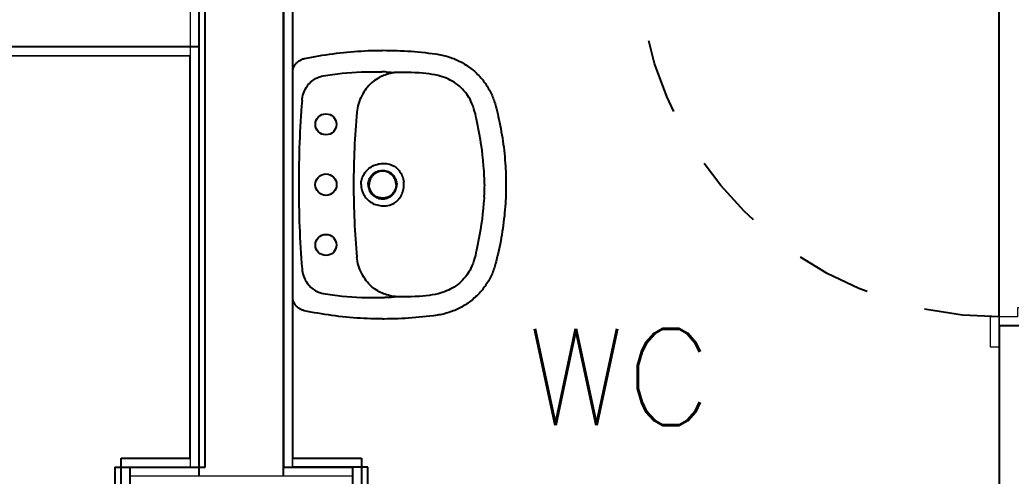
# Model space of a CAD drawing. Header units: millimetres. Extents: x 188.6 to 263.2, y 40.1 to 120.1.
# Drawn here: x 240.105 to 241.753, y 51.302 to 52.061 of the extents above; entities that cross this region are included whole.
import ezdxf

# ---------------------------------------------------------------- set-up
doc = ezdxf.new("R2010")
doc.units = ezdxf.units.MM
doc.set_wipeout_variables(frame=1)
doc.linetypes.add('_XREF TL$0$XREF_305_306$0$XREF-TIPO$0$HIDDEN2', pattern=[0.1875, 0.125, -0.0625])
doc.linetypes.add('Wipeout_Contour', pattern=[1000, 0, -1000])
for name, color, linetype in [('_XREF TL$0$S_ESQ', 8, 'Continuous'), ('_XREF TL$0$S_VISTA1', 8, 'Continuous'), ('_XREF TL$0$XREF_305_306$0$XREF-TIPO$0$E-MC-ESQUADRIAS', 8, 'Continuous'), ('ARQ', 8, 'Continuous'), ('ARQ-BASE', 8, 'Continuous'), ('Parede.ARQ', 8, 'Continuous'), ('XREF_305_306$0$XREF-TIPO$0$A-MC-ALVENARIA', 7, 'Continuous')]:
    doc.layers.add(name, color=color, linetype=linetype)
doc.layers.add('XREF_305_306$0$XREF-TIPO$0$R-MC-REBOCO', color=1, linetype='Continuous', lineweight=5)
doc.styles.add('60-75', font='romans.shx', dxfattribs={"height": 0.12})

# ---------------------------------------------------------------- blocks, each defined once
blk = doc.blocks.new('_XREF TL$0$XREF_305_306$0$XREF-TIPO$0$A$C281A5909')
at = {"layer": '_XREF TL$0$S_ESQ'}
for p, q in [((0.05, 0.755), (0.08, 0.755)), ((0.05, 0.155), (0.05, 0.755)), ((0.08, 0.755), (0.05, 0.755)), ((0.05, 0.755), (0.05, 0.155)), ((0.08, 0.755), (0.08, 0.155)), ((0.08, 0.155), (0.08, 0.755)), ((0.035, 0.0249), (0.035, 0.155)), ((0.08, 0.155), (0.05, 0.155)), ((0.05, 0.155), (0.08, 0.155)), ((0.665, 0.025), (0.665, 0.155))]:
    blk.add_line(p, q, dxfattribs=at)
at = {"layer": '_XREF TL$0$S_ESQ', "lineweight": 13}
for p, q in [((0, 0.155), (0, 0.17)), ((0, 0.17), (0.05, 0.17)), ((0.65, 0.155), (0.65, 0.17)), ((0.65, 0.17), (0.7, 0.17)), ((0.7, 0.17), (0.7, 0.155)), ((0, 0.155), (0.05, 0.155)), ((0.05, 0.155), (0.035, 0.155)), ((0.05, 0.155), (0.05, 0.125)), ((0.665, 0.155), (0.65, 0.155)), ((0.65, 0.125), (0.65, 0.155)), ((0.65, 0.155), (0.7, 0.155)), ((0.05, 0.125), (0.065, 0.125)), ((0.065, 0.125), (0.065, 0.025)), ((0.635, 0.025), (0.635, 0.125)), ((0.635, 0.125), (0.65, 0.125)), ((0.065, 0.025), (0.015, 0.025)), ((0.015, 0.01), (0.015, 0.0249)), ((0.035, 0.025), (0.065, 0.025)), ((0.065, 0.025), (0.065, 0.01)), ((0.635, 0.025), (0.665, 0.025)), ((0.635, 0.01), (0.635, 0.025)), ((0.685, 0.025), (0.635, 0.025)), ((0.685, 0.025), (0.685, 0.01)), ((0.065, 0.01), (0.015, 0.01)), ((0.685, 0.01), (0.635, 0.01))]:
    blk.add_line(p, q, dxfattribs=at)
at = {"layer": '_XREF TL$0$S_VISTA1'}
blk.add_line((0.65, 0.155), (0.08, 0.155), dxfattribs=at)
at = {"layer": '_XREF TL$0$XREF_305_306$0$XREF-TIPO$0$E-MC-ESQUADRIAS', "color": 8, "linetype": '_XREF TL$0$XREF_305_306$0$XREF-TIPO$0$HIDDEN2'}
blk.add_arc((0.05, 0.155), 0.6, 0, 90, dxfattribs=at)
blk = doc.blocks.new('arq-3pav')
at = {"layer": 'ARQ', "color": 8}
for p, q in [((35.4053, 11.06), (35.4053, 14.6)), ((35.6752, 11.06), (35.6752, 9.7399))]:
    blk.add_line(p, q, dxfattribs=at)
at = {"layer": 'ARQ'}
for p, q in [((35.4053, 11.06), (35.4053, 14.6)), ((35.635, 11.7499), (35.6408, 11.7505)), ((35.6408, 11.7505), (35.6467, 11.7511)), ((35.6467, 11.7511), (35.6526, 11.7515)), ((35.6526, 11.7515), (35.6585, 11.752)), ((35.6585, 11.752), (35.6644, 11.7523)), ((35.6644, 11.7523), (35.6703, 11.7527)), ((35.6703, 11.7527), (35.6762, 11.7529)), ((35.6762, 11.7529), (35.6821, 11.7531)), ((35.6821, 11.7531), (35.688, 11.7533)), ((35.688, 11.7533), (35.6939, 11.7534)), ((35.6939, 11.7534), (35.6997, 11.7534)), ((35.6997, 11.7534), (35.7002, 11.7534)), ((35.7002, 11.7535), (35.7007, 11.7535)), ((35.7007, 11.7535), (35.7068, 11.7534)), ((35.7068, 11.7534), (35.7123, 11.7534)), ((35.7123, 11.7534), (35.7183, 11.7532)), ((35.7183, 11.7532), (35.7241, 11.753)), ((35.7241, 11.753), (35.7299, 11.7528)), ((35.7299, 11.7528), (35.7358, 11.7525)), ((35.7358, 11.7525), (35.7416, 11.7522)), ((35.7416, 11.7522), (35.7474, 11.7518)), ((35.7474, 11.7518), (35.7531, 11.7513)), ((35.7531, 11.7513), (35.7589, 11.7508)), ((35.7589, 11.7508), (35.7648, 11.7503)), ((35.5587, 11.7339), (35.5596, 11.7347)), ((35.5596, 11.7347), (35.5605, 11.7354)), ((35.5605, 11.7354), (35.5614, 11.7361)), ((35.5614, 11.7361), (35.5624, 11.7367)), ((35.5624, 11.7367), (35.5634, 11.7373)), ((35.5634, 11.7373), (35.5644, 11.7378)), ((35.5644, 11.7378), (35.5655, 11.7383)), ((35.5655, 11.7383), (35.5665, 11.7387)), ((35.5665, 11.7387), (35.5676, 11.7391)), ((35.5676, 11.7391), (35.5687, 11.7394)), ((35.5687, 11.7394), (35.5699, 11.7397)), ((35.5699, 11.7397), (35.5702, 11.7398)), ((35.5702, 11.7398), (35.5707, 11.7399)), ((35.5707, 11.7399), (35.5766, 11.7411)), ((35.5766, 11.7411), (35.5824, 11.7422)), ((35.5824, 11.7422), (35.5882, 11.7433)), ((35.5882, 11.7433), (35.5941, 11.7443)), ((35.5941, 11.7443), (35.5999, 11.7453)), ((35.5999, 11.7453), (35.6057, 11.7462)), ((35.6057, 11.7462), (35.6116, 11.747)), ((35.6116, 11.747), (35.6174, 11.7478)), ((35.6174, 11.7478), (35.6233, 11.7486)), ((35.6233, 11.7486), (35.6291, 11.7493)), ((35.6291, 11.7493), (35.635, 11.7499)), ((35.7648, 11.7503), (35.7706, 11.7496)), ((35.7706, 11.7496), (35.7764, 11.749)), ((35.7764, 11.749), (35.7823, 11.7482)), ((35.7823, 11.7482), (35.7882, 11.7475)), ((35.7882, 11.7475), (35.7912, 11.747)), ((35.7912, 11.747), (35.7937, 11.7466)), ((35.7937, 11.7466), (35.7964, 11.7461)), ((35.7964, 11.7461), (35.799, 11.7456)), ((35.799, 11.7456), (35.8016, 11.7451)), ((35.8016, 11.7451), (35.804, 11.7445)), ((35.804, 11.7445), (35.8064, 11.7438)), ((35.8064, 11.7438), (35.8088, 11.7431)), ((35.8088, 11.7431), (35.8112, 11.7423)), ((35.8112, 11.7423), (35.8136, 11.7415)), ((35.8136, 11.7415), (35.816, 11.7406)), ((35.816, 11.7406), (35.8184, 11.7397)), ((35.8184, 11.7397), (35.8207, 11.7387)), ((35.8207, 11.7387), (35.8231, 11.7377)), ((35.8231, 11.7377), (35.8254, 11.7367)), ((35.8254, 11.7367), (35.8276, 11.7355)), ((35.8276, 11.7355), (35.8299, 11.7344)), ((35.8299, 11.7344), (35.8321, 11.7332)), ((35.6569, 11.7173), (35.6649, 11.7178)), ((35.6649, 11.7178), (35.6693, 11.7178)), ((35.6693, 11.7178), (35.6853, 11.7177)), ((35.6853, 11.7177), (35.699, 11.7176)), ((35.7064, 11.7174), (35.7104, 11.7172)), ((35.8321, 11.7332), (35.8343, 11.7319)), ((35.8343, 11.7319), (35.8364, 11.7306)), ((35.8364, 11.7306), (35.8386, 11.7293)), ((35.8386, 11.7293), (35.8407, 11.7279)), ((35.8407, 11.7279), (35.8428, 11.7264)), ((35.8428, 11.7264), (35.8448, 11.7249)), ((35.8448, 11.7249), (35.8468, 11.7234)), ((35.8468, 11.7234), (35.8488, 11.7218)), ((35.8488, 11.7218), (35.8508, 11.7202)), ((35.8508, 11.7202), (35.8527, 11.7186)), ((35.8527, 11.7186), (35.8545, 11.7169)), ((35.5803, 11.7004), (35.5823, 11.7021)), ((35.5823, 11.7021), (35.5844, 11.7037)), ((35.5844, 11.7037), (35.5865, 11.7052)), ((35.5865, 11.7052), (35.5888, 11.7066)), ((35.5888, 11.7066), (35.5911, 11.7077)), ((35.5911, 11.7077), (35.5935, 11.7088)), ((35.5935, 11.7088), (35.596, 11.7096)), ((35.596, 11.7096), (35.5985, 11.7103)), ((35.5985, 11.7103), (35.6011, 11.7109)), ((35.6011, 11.7109), (35.609, 11.7121)), ((35.609, 11.7121), (35.6169, 11.7133)), ((35.6169, 11.7133), (35.6249, 11.7143)), ((35.6249, 11.7143), (35.6329, 11.7153)), ((35.6329, 11.7153), (35.6409, 11.7161)), ((35.6409, 11.7161), (35.6489, 11.7168)), ((35.6489, 11.7168), (35.6569, 11.7173)), ((35.6842, 11.7014), (35.6818, 11.6994)), ((35.6867, 11.7034), (35.6842, 11.7014)), ((35.6893, 11.7052), (35.6867, 11.7034)), ((35.692, 11.7068), (35.6893, 11.7052)), ((35.6943, 11.7082), (35.692, 11.7068)), ((35.6967, 11.7094), (35.6943, 11.7082)), ((35.6992, 11.7105), (35.6967, 11.7094)), ((35.7016, 11.7115), (35.6992, 11.7105)), ((35.7041, 11.7124), (35.7016, 11.7115)), ((35.7067, 11.7132), (35.7041, 11.7124)), ((35.7097, 11.7141), (35.7067, 11.7132)), ((35.7128, 11.7148), (35.7097, 11.7141)), ((35.7104, 11.7172), (35.7143, 11.717)), ((35.7156, 11.7154), (35.7128, 11.7148)), ((35.7143, 11.717), (35.7192, 11.7168)), ((35.7185, 11.7159), (35.7156, 11.7154)), ((35.7213, 11.7163), (35.7185, 11.7159)), ((35.7412, 11.7165), (35.7192, 11.7168)), ((35.7192, 11.7168), (35.7194, 11.7168)), ((35.7258, 11.7167), (35.7213, 11.7163)), ((35.7242, 11.7166), (35.7241, 11.7166)), ((35.7477, 11.7164), (35.7412, 11.7165)), ((35.7542, 11.7162), (35.7477, 11.7164)), ((35.7607, 11.7158), (35.7542, 11.7162)), ((35.7671, 11.7154), (35.7607, 11.7158)), ((35.7722, 11.7149), (35.7671, 11.7154)), ((35.7773, 11.7143), (35.7722, 11.7149)), ((35.7823, 11.7135), (35.7773, 11.7143)), ((35.7873, 11.7126), (35.7823, 11.7135)), ((35.7923, 11.7114), (35.7873, 11.7126)), ((35.7958, 11.7105), (35.7923, 11.7114)), ((35.7994, 11.7094), (35.7958, 11.7105)), ((35.8028, 11.7082), (35.7994, 11.7094)), ((35.8062, 11.7069), (35.8028, 11.7082)), ((35.8095, 11.7055), (35.8062, 11.7069)), ((35.8127, 11.7039), (35.8095, 11.7055)), ((35.8158, 11.7022), (35.8127, 11.7039)), ((35.8189, 11.7003), (35.8158, 11.7022)), ((35.8545, 11.7169), (35.8564, 11.7152)), ((35.8564, 11.7152), (35.8581, 11.7134)), ((35.8581, 11.7134), (35.8599, 11.7116)), ((35.8599, 11.7116), (35.8616, 11.7098)), ((35.8616, 11.7098), (35.8633, 11.7079)), ((35.8633, 11.7079), (35.8649, 11.706)), ((35.8649, 11.706), (35.8665, 11.7041)), ((35.8665, 11.7041), (35.868, 11.7021)), ((35.868, 11.7021), (35.8695, 11.7001)), ((35.5695, 11.6843), (35.5707, 11.6871)), ((35.5707, 11.6871), (35.572, 11.6895)), ((35.572, 11.6895), (35.5734, 11.6919)), ((35.5734, 11.6919), (35.575, 11.6942)), ((35.575, 11.6942), (35.5766, 11.6964)), ((35.5766, 11.6964), (35.5785, 11.6985)), ((35.5785, 11.6985), (35.5803, 11.7004)), ((35.6709, 11.687), (35.6689, 11.6841)), ((35.673, 11.6899), (35.6709, 11.687)), ((35.675, 11.6924), (35.673, 11.6899)), ((35.6772, 11.6948), (35.675, 11.6924)), ((35.6795, 11.6972), (35.6772, 11.6948)), ((35.6818, 11.6994), (35.6795, 11.6972)), ((35.8219, 11.6983), (35.8189, 11.7003)), ((35.8249, 11.6961), (35.8219, 11.6983)), ((35.8277, 11.6938), (35.8249, 11.6961)), ((35.8305, 11.6913), (35.8277, 11.6938)), ((35.833, 11.6888), (35.8305, 11.6913)), ((35.8354, 11.6862), (35.833, 11.6888)), ((35.8377, 11.6835), (35.8354, 11.6862)), ((35.8695, 11.7001), (35.871, 11.698)), ((35.871, 11.698), (35.8724, 11.696)), ((35.8724, 11.696), (35.8738, 11.6939)), ((35.8738, 11.6939), (35.8751, 11.6917)), ((35.8751, 11.6917), (35.8764, 11.6896)), ((35.8764, 11.6896), (35.8776, 11.6874)), ((35.8776, 11.6874), (35.8787, 11.6852)), ((35.8787, 11.6852), (35.8799, 11.683)), ((35.5662, 11.6699), (35.5665, 11.6728)), ((35.5665, 11.6728), (35.567, 11.6757)), ((35.567, 11.6757), (35.5677, 11.6786)), ((35.5677, 11.6786), (35.5685, 11.6815)), ((35.5685, 11.6815), (35.5695, 11.6843)), ((35.6612, 11.668), (35.6601, 11.6645)), ((35.6624, 11.6714), (35.6612, 11.668)), ((35.6639, 11.6747), (35.6624, 11.6714)), ((35.6654, 11.6779), (35.6639, 11.6747)), ((35.6671, 11.6811), (35.6654, 11.6779)), ((35.6689, 11.6841), (35.6671, 11.6811)), ((35.8399, 11.6807), (35.8377, 11.6835)), ((35.8419, 11.6779), (35.8399, 11.6807)), ((35.8437, 11.675), (35.8419, 11.6779)), ((35.8454, 11.672), (35.8437, 11.675)), ((35.8469, 11.6689), (35.8454, 11.672)), ((35.8487, 11.6648), (35.8469, 11.6689)), ((35.8799, 11.683), (35.881, 11.6807)), ((35.881, 11.6807), (35.882, 11.6784)), ((35.882, 11.6784), (35.883, 11.6762)), ((35.883, 11.6762), (35.8839, 11.6739)), ((35.8839, 11.6739), (35.8847, 11.6716)), ((35.8847, 11.6716), (35.8855, 11.6693)), ((35.8855, 11.6693), (35.8863, 11.667)), ((35.6578, 11.6541), (35.6574, 11.6507)), ((35.6584, 11.6574), (35.6578, 11.6541)), ((35.6591, 11.661), (35.6584, 11.6574)), ((35.6601, 11.6645), (35.6591, 11.661)), ((35.8504, 11.6606), (35.8487, 11.6648)), ((35.8518, 11.6564), (35.8504, 11.6606)), ((35.8531, 11.6522), (35.8518, 11.6564)), ((35.8543, 11.6479), (35.8531, 11.6522)), ((35.8863, 11.667), (35.887, 11.6647)), ((35.887, 11.6647), (35.8876, 11.6624)), ((35.8876, 11.6624), (35.8882, 11.6601)), ((35.8882, 11.6601), (35.8892, 11.6564)), ((35.8892, 11.6564), (35.8903, 11.6518)), ((35.8903, 11.6518), (35.8914, 11.6474)), ((35.6574, 11.6507), (35.6574, 11.6507)), ((35.8553, 11.6436), (35.8543, 11.6479)), ((35.8563, 11.6392), (35.8553, 11.6436)), ((35.8581, 11.6306), (35.8563, 11.6392)), ((35.8914, 11.6474), (35.8924, 11.6431)), ((35.8924, 11.6431), (35.8934, 11.6386)), ((35.8934, 11.6386), (35.8944, 11.6337)), ((35.8598, 11.6219), (35.8581, 11.6306)), ((35.8614, 11.6133), (35.8598, 11.6219)), ((35.8944, 11.6337), (35.8955, 11.6285)), ((35.8955, 11.6285), (35.8965, 11.6233)), ((35.8965, 11.6233), (35.8974, 11.6181)), ((35.8629, 11.6047), (35.8614, 11.6133)), ((35.8642, 11.5961), (35.8629, 11.6047)), ((35.8974, 11.6181), (35.8983, 11.6129)), ((35.8983, 11.6129), (35.8992, 11.6077)), ((35.8992, 11.6077), (35.9, 11.6025)), ((35.9, 11.6025), (35.9007, 11.5973)), ((35.8654, 11.5874), (35.8642, 11.5961)), ((35.8664, 11.5788), (35.8654, 11.5874)), ((35.9007, 11.5973), (35.9014, 11.5921)), ((35.9014, 11.5921), (35.902, 11.5869)), ((35.902, 11.5869), (35.9025, 11.5817)), ((35.8673, 11.5701), (35.8664, 11.5788)), ((35.8681, 11.5614), (35.8673, 11.5701)), ((35.9025, 11.5817), (35.9031, 11.5765)), ((35.9031, 11.5765), (35.9035, 11.5712)), ((35.9035, 11.5712), (35.9039, 11.566)), ((35.6721, 11.5517), (35.6737, 11.5535)), ((35.6737, 11.5535), (35.6754, 11.5552)), ((35.6754, 11.5552), (35.6773, 11.5569)), ((35.6773, 11.5569), (35.6793, 11.5585)), ((35.6793, 11.5585), (35.6815, 11.5598)), ((35.6815, 11.5598), (35.6837, 11.5611)), ((35.6837, 11.5611), (35.6861, 11.5622)), ((35.6861, 11.5622), (35.6884, 11.5631)), ((35.6884, 11.5631), (35.6908, 11.5638)), ((35.6908, 11.5638), (35.6932, 11.5644)), ((35.6915, 11.5521), (35.6935, 11.5528)), ((35.6932, 11.5644), (35.6956, 11.5649)), ((35.6935, 11.5528), (35.6955, 11.5532)), ((35.6955, 11.5532), (35.6975, 11.5536)), ((35.6956, 11.5649), (35.6981, 11.5652)), ((35.6975, 11.5536), (35.6995, 11.5537)), ((35.6981, 11.5652), (35.7008, 11.5653)), ((35.6995, 11.5537), (35.7015, 11.5536)), ((35.7008, 11.5653), (35.7034, 11.5652)), ((35.7015, 11.5536), (35.7035, 11.5534)), ((35.7034, 11.5652), (35.7061, 11.565)), ((35.7035, 11.5534), (35.7055, 11.553)), ((35.7055, 11.553), (35.7074, 11.5525)), ((35.7061, 11.565), (35.7087, 11.5646)), ((35.7087, 11.5646), (35.7113, 11.564)), ((35.7113, 11.564), (35.7133, 11.5633)), ((35.7133, 11.5633), (35.7153, 11.5626)), ((35.7153, 11.5626), (35.7173, 11.5617)), ((35.7173, 11.5617), (35.7192, 11.5607)), ((35.7192, 11.5607), (35.7208, 11.5597)), ((35.7208, 11.5597), (35.7224, 11.5585)), ((35.7224, 11.5585), (35.7239, 11.5573)), ((35.7239, 11.5573), (35.7253, 11.556)), ((35.7253, 11.556), (35.7266, 11.5546)), ((35.7266, 11.5546), (35.7274, 11.5536)), ((35.7274, 11.5536), (35.7282, 11.5525)), ((35.8688, 11.5527), (35.8681, 11.5614)), ((35.9039, 11.566), (35.9043, 11.5608)), ((35.9043, 11.5608), (35.9046, 11.5555)), ((35.9046, 11.5555), (35.9047, 11.5527)), ((35.9047, 11.5527), (35.9047, 11.5527)), ((35.9047, 11.5527), (35.9047, 11.551)), ((35.6646, 11.5348), (35.6648, 11.5364)), ((35.6648, 11.5364), (35.6654, 11.5388)), ((35.6654, 11.5388), (35.6661, 11.5411)), ((35.6661, 11.5411), (35.6671, 11.5434)), ((35.6671, 11.5434), (35.6681, 11.5456)), ((35.6681, 11.5456), (35.6693, 11.5477)), ((35.6693, 11.5477), (35.6706, 11.5498)), ((35.6706, 11.5498), (35.6721, 11.5517)), ((35.6766, 11.5345), (35.677, 11.5364)), ((35.677, 11.5364), (35.6777, 11.5383)), ((35.6777, 11.5383), (35.6784, 11.5401)), ((35.6787, 11.537), (35.6782, 11.5353)), ((35.6784, 11.5401), (35.6794, 11.5419)), ((35.6793, 11.5386), (35.6787, 11.537)), ((35.6801, 11.5402), (35.6793, 11.5386)), ((35.6794, 11.5419), (35.6805, 11.5436)), ((35.6809, 11.5418), (35.6801, 11.5402)), ((35.6805, 11.5436), (35.6817, 11.5452)), ((35.6819, 11.5432), (35.6809, 11.5418)), ((35.6817, 11.5452), (35.683, 11.5466)), ((35.683, 11.5446), (35.6819, 11.5432)), ((35.683, 11.5466), (35.6845, 11.548)), ((35.6842, 11.5459), (35.683, 11.5446)), ((35.6855, 11.5471), (35.6842, 11.5459)), ((35.6845, 11.548), (35.6861, 11.5492)), ((35.6869, 11.5482), (35.6855, 11.5471)), ((35.6861, 11.5492), (35.6878, 11.5503)), ((35.6883, 11.5492), (35.6869, 11.5482)), ((35.6878, 11.5503), (35.6896, 11.5513)), ((35.6899, 11.55), (35.6883, 11.5492)), ((35.6896, 11.5513), (35.6915, 11.5521)), ((35.6915, 11.5508), (35.6899, 11.55)), ((35.6931, 11.5514), (35.6915, 11.5508)), ((35.6948, 11.5518), (35.6931, 11.5514)), ((35.6966, 11.5522), (35.6948, 11.5518)), ((35.6983, 11.5524), (35.6966, 11.5522)), ((35.7001, 11.5525), (35.6983, 11.5524)), ((35.7018, 11.5524), (35.7001, 11.5525)), ((35.7036, 11.5522), (35.7018, 11.5524)), ((35.7053, 11.5518), (35.7036, 11.5522)), ((35.707, 11.5513), (35.7053, 11.5518)), ((35.7087, 11.5507), (35.707, 11.5513)), ((35.7074, 11.5525), (35.7092, 11.5518)), ((35.7103, 11.55), (35.7087, 11.5507)), ((35.7092, 11.5518), (35.711, 11.551)), ((35.7118, 11.5491), (35.7103, 11.55)), ((35.711, 11.551), (35.7127, 11.55)), ((35.7133, 11.5481), (35.7118, 11.5491)), ((35.7127, 11.55), (35.7143, 11.5489)), ((35.7147, 11.5471), (35.7133, 11.5481)), ((35.7143, 11.5489), (35.7158, 11.5476)), ((35.716, 11.5459), (35.7147, 11.5471)), ((35.7158, 11.5476), (35.7172, 11.5463)), ((35.7171, 11.5446), (35.716, 11.5459)), ((35.7182, 11.5432), (35.7171, 11.5446)), ((35.7172, 11.5463), (35.7185, 11.5448)), ((35.7192, 11.5417), (35.7182, 11.5432)), ((35.7185, 11.5448), (35.7196, 11.5432)), ((35.7201, 11.5402), (35.7192, 11.5417)), ((35.7196, 11.5432), (35.7206, 11.5415)), ((35.7208, 11.5386), (35.7201, 11.5402)), ((35.7206, 11.5415), (35.7215, 11.5397)), ((35.7214, 11.5369), (35.7208, 11.5386)), ((35.7219, 11.5352), (35.7214, 11.5369)), ((35.7215, 11.5397), (35.7223, 11.5378)), ((35.7223, 11.5378), (35.7228, 11.5359)), ((35.7282, 11.5525), (35.7295, 11.5506)), ((35.7295, 11.5506), (35.7308, 11.5485)), ((35.7308, 11.5485), (35.7319, 11.5464)), ((35.7319, 11.5464), (35.7328, 11.5442)), ((35.7328, 11.5442), (35.7337, 11.542)), ((35.7337, 11.542), (35.7344, 11.5395)), ((35.7344, 11.5395), (35.7349, 11.537)), ((35.7349, 11.537), (35.7353, 11.5345)), ((35.9047, 11.551), (35.9048, 11.5491)), ((35.9048, 11.5491), (35.9049, 11.547)), ((35.9049, 11.547), (35.905, 11.5446)), ((35.905, 11.5446), (35.9051, 11.5421)), ((35.9051, 11.5421), (35.9051, 11.5394)), ((35.9051, 11.5394), (35.9052, 11.5365)), ((35.9052, 11.5365), (35.9052, 11.5333)), ((35.6643, 11.53), (35.6644, 11.5316)), ((35.6643, 11.53), (35.6644, 11.5284)), ((35.6644, 11.5316), (35.6645, 11.5332)), ((35.6644, 11.5284), (35.6645, 11.5268)), ((35.6645, 11.5332), (35.6646, 11.5348)), ((35.6645, 11.5268), (35.6646, 11.5252)), ((35.6646, 11.5252), (35.6648, 11.5236)), ((35.6648, 11.5236), (35.6654, 11.5212)), ((35.6654, 11.5212), (35.6661, 11.5189)), ((35.6761, 11.53), (35.6762, 11.5313)), ((35.6761, 11.53), (35.6762, 11.5287)), ((35.6762, 11.5313), (35.6763, 11.5326)), ((35.6762, 11.5287), (35.6763, 11.5274)), ((35.6763, 11.5326), (35.6766, 11.5345)), ((35.6763, 11.5274), (35.6766, 11.5255)), ((35.6766, 11.5255), (35.677, 11.5236)), ((35.677, 11.5236), (35.6777, 11.5217)), ((35.6777, 11.5318), (35.6776, 11.53)), ((35.6777, 11.5282), (35.6776, 11.53)), ((35.6779, 11.5335), (35.6777, 11.5318)), ((35.6779, 11.5265), (35.6777, 11.5282)), ((35.6777, 11.5217), (35.6784, 11.5199)), ((35.6782, 11.5353), (35.6779, 11.5335)), ((35.6782, 11.5247), (35.6779, 11.5265)), ((35.6787, 11.523), (35.6782, 11.5247)), ((35.6784, 11.5199), (35.6794, 11.5181)), ((35.6793, 11.5214), (35.6787, 11.523)), ((35.6801, 11.5198), (35.6793, 11.5214)), ((35.6809, 11.5182), (35.6801, 11.5198)), ((35.7201, 11.5198), (35.7192, 11.5183)), ((35.7208, 11.5214), (35.7201, 11.5198)), ((35.7206, 11.5185), (35.7215, 11.5203)), ((35.7214, 11.5231), (35.7208, 11.5214)), ((35.7219, 11.5248), (35.7214, 11.5231)), ((35.7215, 11.5203), (35.7223, 11.5222)), ((35.7222, 11.5335), (35.7219, 11.5352)), ((35.7222, 11.5265), (35.7219, 11.5248)), ((35.7224, 11.5318), (35.7222, 11.5335)), ((35.7224, 11.5282), (35.7222, 11.5265)), ((35.7223, 11.5222), (35.7228, 11.5241)), ((35.7225, 11.53), (35.7224, 11.5318)), ((35.7225, 11.53), (35.7224, 11.5282)), ((35.7228, 11.5359), (35.7232, 11.534)), ((35.7228, 11.5241), (35.7232, 11.526)), ((35.7232, 11.534), (35.7235, 11.532)), ((35.7232, 11.526), (35.7235, 11.528)), ((35.7235, 11.532), (35.7236, 11.53)), ((35.7235, 11.528), (35.7236, 11.53)), ((35.7337, 11.518), (35.7344, 11.5205)), ((35.7344, 11.5205), (35.7349, 11.523)), ((35.7349, 11.523), (35.7353, 11.5255)), ((35.9052, 11.5218), (35.9051, 11.5179)), ((35.9052, 11.5333), (35.9052, 11.53)), ((35.9052, 11.53), (35.9052, 11.5258)), ((35.9052, 11.5258), (35.9052, 11.5218)), ((35.6661, 11.5189), (35.6671, 11.5166)), ((35.6671, 11.5166), (35.6681, 11.5144)), ((35.6681, 11.5144), (35.6693, 11.5123)), ((35.6693, 11.5123), (35.6706, 11.5102)), ((35.6706, 11.5102), (35.6721, 11.5083)), ((35.6721, 11.5083), (35.6737, 11.5065)), ((35.6737, 11.5065), (35.6754, 11.5048)), ((35.6754, 11.5048), (35.6773, 11.5031)), ((35.6794, 11.5181), (35.6805, 11.5164)), ((35.6805, 11.5164), (35.6817, 11.5148)), ((35.6819, 11.5168), (35.6809, 11.5182)), ((35.6817, 11.5148), (35.683, 11.5134)), ((35.683, 11.5154), (35.6819, 11.5168)), ((35.6842, 11.5141), (35.683, 11.5154)), ((35.683, 11.5134), (35.6845, 11.512)), ((35.6855, 11.5129), (35.6842, 11.5141)), ((35.6845, 11.512), (35.6861, 11.5108)), ((35.6869, 11.5118), (35.6855, 11.5129)), ((35.6861, 11.5108), (35.6878, 11.5097)), ((35.6883, 11.5108), (35.6869, 11.5118)), ((35.6878, 11.5097), (35.6896, 11.5087)), ((35.6899, 11.51), (35.6883, 11.5108)), ((35.6896, 11.5087), (35.6915, 11.5079)), ((35.6915, 11.5092), (35.6899, 11.51)), ((35.6931, 11.5086), (35.6915, 11.5092)), ((35.6915, 11.5079), (35.6935, 11.5072)), ((35.6948, 11.5082), (35.6931, 11.5086)), ((35.6935, 11.5072), (35.6955, 11.5068)), ((35.6966, 11.5078), (35.6948, 11.5082)), ((35.6955, 11.5068), (35.6975, 11.5064)), ((35.6983, 11.5076), (35.6966, 11.5078)), ((35.6975, 11.5064), (35.6995, 11.5063)), ((35.7001, 11.5075), (35.6983, 11.5076)), ((35.6995, 11.5063), (35.7015, 11.5064)), ((35.7018, 11.5076), (35.7001, 11.5075)), ((35.7015, 11.5064), (35.7035, 11.5066)), ((35.7036, 11.5078), (35.7018, 11.5076)), ((35.7035, 11.5066), (35.7055, 11.507)), ((35.7053, 11.5082), (35.7036, 11.5078)), ((35.707, 11.5086), (35.7053, 11.5082)), ((35.7055, 11.507), (35.7074, 11.5075)), ((35.7087, 11.5093), (35.707, 11.5086)), ((35.7074, 11.5075), (35.7092, 11.5082)), ((35.7103, 11.51), (35.7087, 11.5093)), ((35.7092, 11.5082), (35.711, 11.509)), ((35.7118, 11.5109), (35.7103, 11.51)), ((35.711, 11.509), (35.7127, 11.51)), ((35.7133, 11.5119), (35.7118, 11.5109)), ((35.7127, 11.51), (35.7143, 11.5111)), ((35.7147, 11.5129), (35.7133, 11.5119)), ((35.7143, 11.5111), (35.7158, 11.5124)), ((35.716, 11.5141), (35.7147, 11.5129)), ((35.7158, 11.5124), (35.7172, 11.5137)), ((35.7171, 11.5154), (35.716, 11.5141)), ((35.7182, 11.5168), (35.7171, 11.5154)), ((35.7172, 11.5137), (35.7185, 11.5152)), ((35.7192, 11.5183), (35.7182, 11.5168)), ((35.7185, 11.5152), (35.7196, 11.5168)), ((35.7196, 11.5168), (35.7206, 11.5185)), ((35.7239, 11.5027), (35.7253, 11.504)), ((35.7253, 11.504), (35.7266, 11.5054)), ((35.7266, 11.5054), (35.7274, 11.5064)), ((35.7274, 11.5064), (35.7282, 11.5075)), ((35.7282, 11.5075), (35.7295, 11.5094)), ((35.7295, 11.5094), (35.7308, 11.5115)), ((35.7308, 11.5115), (35.7319, 11.5136)), ((35.7319, 11.5136), (35.7328, 11.5158)), ((35.7328, 11.5158), (35.7337, 11.518)), ((35.8688, 11.5073), (35.8681, 11.4986)), ((35.8689, 11.5097), (35.8688, 11.5073)), ((35.9045, 11.5037), (35.9042, 11.4988)), ((35.9047, 11.5073), (35.9045, 11.5037)), ((35.9048, 11.5107), (35.9047, 11.5073)), ((35.9047, 11.5073), (35.9047, 11.5073)), ((35.9049, 11.5142), (35.9048, 11.5107)), ((35.9051, 11.5179), (35.9049, 11.5142)), ((35.6773, 11.5031), (35.6793, 11.5015)), ((35.6793, 11.5015), (35.6815, 11.5002)), ((35.6815, 11.5002), (35.6837, 11.4989)), ((35.6837, 11.4989), (35.6861, 11.4978)), ((35.6861, 11.4978), (35.6884, 11.4969)), ((35.6884, 11.4969), (35.6908, 11.4962)), ((35.6908, 11.4962), (35.6932, 11.4956)), ((35.6932, 11.4956), (35.6956, 11.4951)), ((35.6956, 11.4951), (35.6981, 11.4948)), ((35.6981, 11.4948), (35.7008, 11.4947)), ((35.7008, 11.4947), (35.7034, 11.4948)), ((35.7034, 11.4948), (35.7061, 11.495)), ((35.7061, 11.495), (35.7087, 11.4954)), ((35.7087, 11.4954), (35.7113, 11.496)), ((35.7113, 11.496), (35.7133, 11.4967)), ((35.7133, 11.4967), (35.7153, 11.4974)), ((35.7153, 11.4974), (35.7173, 11.4983)), ((35.7173, 11.4983), (35.7192, 11.4993)), ((35.7192, 11.4993), (35.7208, 11.5003)), ((35.7208, 11.5003), (35.7224, 11.5015)), ((35.7224, 11.5015), (35.7239, 11.5027)), ((35.8673, 11.4899), (35.8664, 11.4812)), ((35.8681, 11.4986), (35.8673, 11.4899)), ((35.9035, 11.4883), (35.903, 11.4831)), ((35.9039, 11.4936), (35.9035, 11.4883)), ((35.9042, 11.4988), (35.9039, 11.4936)), ((35.8654, 11.4726), (35.8642, 11.4639)), ((35.8664, 11.4812), (35.8654, 11.4726)), ((35.9019, 11.4726), (35.9013, 11.4675)), ((35.9025, 11.4779), (35.9019, 11.4726)), ((35.903, 11.4831), (35.9025, 11.4779)), ((35.8629, 11.4553), (35.8614, 11.4467)), ((35.8642, 11.4639), (35.8629, 11.4553)), ((35.8999, 11.4571), (35.8991, 11.4519)), ((35.9006, 11.4623), (35.8999, 11.4571)), ((35.9013, 11.4675), (35.9006, 11.4623)), ((35.8598, 11.4381), (35.8581, 11.4294)), ((35.8614, 11.4467), (35.8598, 11.4381)), ((35.8974, 11.4415), (35.8964, 11.4363)), ((35.8983, 11.4467), (35.8974, 11.4415)), ((35.8991, 11.4519), (35.8983, 11.4467)), ((35.8563, 11.4208), (35.8553, 11.4164)), ((35.8581, 11.4294), (35.8563, 11.4208)), ((35.8932, 11.4208), (35.8922, 11.4163)), ((35.8944, 11.426), (35.8932, 11.4208)), ((35.8954, 11.4312), (35.8944, 11.426)), ((35.8964, 11.4363), (35.8954, 11.4312)), ((35.6578, 11.4059), (35.6574, 11.4093)), ((35.6574, 11.4093), (35.6574, 11.4093)), ((35.6584, 11.4026), (35.6578, 11.4059)), ((35.8531, 11.4078), (35.8518, 11.4036)), ((35.8543, 11.4121), (35.8531, 11.4078)), ((35.8553, 11.4164), (35.8543, 11.4121)), ((35.8901, 11.4076), (35.8887, 11.4019)), ((35.8912, 11.4121), (35.8901, 11.4076)), ((35.8922, 11.4163), (35.8912, 11.4121)), ((35.5662, 11.3901), (35.5665, 11.3872)), ((35.6591, 11.399), (35.6584, 11.4026)), ((35.6601, 11.3955), (35.6591, 11.399)), ((35.6612, 11.392), (35.6601, 11.3955)), ((35.6624, 11.3886), (35.6612, 11.392)), ((35.6639, 11.3853), (35.6624, 11.3886)), ((35.8454, 11.388), (35.8437, 11.385)), ((35.8469, 11.3911), (35.8454, 11.388)), ((35.8487, 11.3952), (35.8469, 11.3911)), ((35.8504, 11.3994), (35.8487, 11.3952)), ((35.8518, 11.4036), (35.8504, 11.3994)), ((35.8852, 11.3897), (35.8844, 11.3875)), ((35.886, 11.392), (35.8852, 11.3897)), ((35.8867, 11.3943), (35.886, 11.392)), ((35.8873, 11.3965), (35.8867, 11.3943)), ((35.8879, 11.3987), (35.8873, 11.3965)), ((35.8887, 11.4019), (35.8879, 11.3987)), ((35.5665, 11.3872), (35.567, 11.3843)), ((35.567, 11.3843), (35.5677, 11.3814)), ((35.5677, 11.3814), (35.5685, 11.3785)), ((35.5685, 11.3785), (35.5695, 11.3757)), ((35.5695, 11.3757), (35.5707, 11.3729)), ((35.5707, 11.3729), (35.572, 11.3705)), ((35.6654, 11.3821), (35.6639, 11.3853)), ((35.6671, 11.3789), (35.6654, 11.3821)), ((35.6689, 11.3759), (35.6671, 11.3789)), ((35.6709, 11.373), (35.6689, 11.3759)), ((35.673, 11.3701), (35.6709, 11.373)), ((35.8354, 11.3738), (35.833, 11.3712)), ((35.8377, 11.3765), (35.8354, 11.3738)), ((35.8399, 11.3793), (35.8377, 11.3765)), ((35.8419, 11.3821), (35.8399, 11.3793)), ((35.8437, 11.385), (35.8419, 11.3821)), ((35.8772, 11.3718), (35.8759, 11.3696)), ((35.8784, 11.374), (35.8772, 11.3718)), ((35.8795, 11.3762), (35.8784, 11.374)), ((35.8806, 11.3785), (35.8795, 11.3762)), ((35.8816, 11.3807), (35.8806, 11.3785)), ((35.8826, 11.383), (35.8816, 11.3807)), ((35.8835, 11.3852), (35.8826, 11.383)), ((35.8844, 11.3875), (35.8835, 11.3852)), ((35.572, 11.3705), (35.5734, 11.3681)), ((35.5734, 11.3681), (35.575, 11.3658)), ((35.575, 11.3658), (35.5766, 11.3636)), ((35.5766, 11.3636), (35.5785, 11.3615)), ((35.5785, 11.3615), (35.5803, 11.3596)), ((35.5803, 11.3596), (35.5823, 11.3579)), ((35.5823, 11.3579), (35.5844, 11.3563)), ((35.5844, 11.3563), (35.5865, 11.3548)), ((35.675, 11.3676), (35.673, 11.3701)), ((35.6772, 11.3652), (35.675, 11.3676)), ((35.6795, 11.3628), (35.6772, 11.3652)), ((35.6818, 11.3606), (35.6795, 11.3628)), ((35.6842, 11.3586), (35.6818, 11.3606)), ((35.6867, 11.3566), (35.6842, 11.3586)), ((35.6893, 11.3548), (35.6867, 11.3566)), ((35.692, 11.3531), (35.6893, 11.3548)), ((35.8127, 11.3561), (35.8095, 11.3545)), ((35.8158, 11.3578), (35.8127, 11.3561)), ((35.8189, 11.3597), (35.8158, 11.3578)), ((35.8219, 11.3617), (35.8189, 11.3597)), ((35.8249, 11.3639), (35.8219, 11.3617)), ((35.8277, 11.3662), (35.8249, 11.3639)), ((35.8305, 11.3687), (35.8277, 11.3662)), ((35.833, 11.3712), (35.8305, 11.3687)), ((35.866, 11.3553), (35.8644, 11.3534)), ((35.8675, 11.3573), (35.866, 11.3553)), ((35.869, 11.3592), (35.8675, 11.3573)), ((35.8705, 11.3612), (35.869, 11.3592)), ((35.8719, 11.3633), (35.8705, 11.3612)), ((35.8733, 11.3654), (35.8719, 11.3633)), ((35.8746, 11.3675), (35.8733, 11.3654)), ((35.8759, 11.3696), (35.8746, 11.3675)), ((35.5865, 11.3548), (35.5888, 11.3534)), ((35.5888, 11.3534), (35.5911, 11.3523)), ((35.5911, 11.3523), (35.5935, 11.3512)), ((35.5935, 11.3512), (35.596, 11.3504)), ((35.596, 11.3504), (35.5985, 11.3497)), ((35.5985, 11.3497), (35.6011, 11.3491)), ((35.6011, 11.3491), (35.609, 11.3479)), ((35.609, 11.3479), (35.6169, 11.3467)), ((35.6169, 11.3467), (35.6249, 11.3457)), ((35.6249, 11.3457), (35.6329, 11.3447)), ((35.6329, 11.3447), (35.6409, 11.3439)), ((35.6409, 11.3439), (35.6489, 11.3432)), ((35.6489, 11.3432), (35.6569, 11.3427)), ((35.6569, 11.3427), (35.6649, 11.3422)), ((35.6649, 11.3422), (35.6693, 11.3422)), ((35.6693, 11.3422), (35.6853, 11.3423)), ((35.6853, 11.3423), (35.699, 11.3424)), ((35.6943, 11.3518), (35.692, 11.3531)), ((35.6967, 11.3506), (35.6943, 11.3518)), ((35.6992, 11.3495), (35.6967, 11.3506)), ((35.7016, 11.3484), (35.6992, 11.3495)), ((35.7041, 11.3476), (35.7016, 11.3484)), ((35.7067, 11.3468), (35.7041, 11.3476)), ((35.7064, 11.3426), (35.7104, 11.3428)), ((35.7097, 11.3459), (35.7067, 11.3468)), ((35.7128, 11.3452), (35.7097, 11.3459)), ((35.7104, 11.3428), (35.7143, 11.343)), ((35.7156, 11.3446), (35.7128, 11.3452)), ((35.7143, 11.343), (35.7192, 11.3432)), ((35.7185, 11.3441), (35.7156, 11.3446)), ((35.7213, 11.3437), (35.7185, 11.3441)), ((35.7412, 11.3435), (35.7192, 11.3432)), ((35.7192, 11.3432), (35.7194, 11.3432)), ((35.7258, 11.3433), (35.7213, 11.3437)), ((35.7242, 11.3434), (35.7241, 11.3434)), ((35.7477, 11.3436), (35.7412, 11.3435)), ((35.7542, 11.3438), (35.7477, 11.3436)), ((35.7607, 11.3442), (35.7542, 11.3438)), ((35.7671, 11.3446), (35.7607, 11.3442)), ((35.7722, 11.3451), (35.7671, 11.3446)), ((35.7773, 11.3457), (35.7722, 11.3451)), ((35.7823, 11.3465), (35.7773, 11.3457)), ((35.7873, 11.3474), (35.7823, 11.3465)), ((35.7923, 11.3486), (35.7873, 11.3474)), ((35.7958, 11.3495), (35.7923, 11.3486)), ((35.7994, 11.3506), (35.7958, 11.3495)), ((35.8028, 11.3518), (35.7994, 11.3506)), ((35.8062, 11.3531), (35.8028, 11.3518)), ((35.8095, 11.3545), (35.8062, 11.3531)), ((35.8501, 11.3392), (35.8482, 11.3376)), ((35.852, 11.3409), (35.8501, 11.3392)), ((35.8539, 11.3425), (35.852, 11.3409)), ((35.8558, 11.3443), (35.8539, 11.3425)), ((35.8576, 11.346), (35.8558, 11.3443)), ((35.8593, 11.3478), (35.8576, 11.346)), ((35.8611, 11.3496), (35.8593, 11.3478)), ((35.8627, 11.3515), (35.8611, 11.3496)), ((35.8644, 11.3534), (35.8627, 11.3515)), ((35.5594, 11.3254), (35.5586, 11.3262)), ((35.5604, 11.3247), (35.5594, 11.3254)), ((35.5613, 11.324), (35.5604, 11.3247)), ((35.5623, 11.3234), (35.5613, 11.324)), ((35.5632, 11.3228), (35.5623, 11.3234)), ((35.5643, 11.3223), (35.5632, 11.3228)), ((35.5653, 11.3218), (35.5643, 11.3223)), ((35.8223, 11.3219), (35.82, 11.3209)), ((35.8246, 11.323), (35.8223, 11.3219)), ((35.8269, 11.3241), (35.8246, 11.323)), ((35.8292, 11.3252), (35.8269, 11.3241)), ((35.8314, 11.3264), (35.8292, 11.3252)), ((35.8336, 11.3277), (35.8314, 11.3264)), ((35.8358, 11.329), (35.8336, 11.3277)), ((35.8379, 11.3303), (35.8358, 11.329)), ((35.84, 11.3317), (35.8379, 11.3303)), ((35.8421, 11.3331), (35.84, 11.3317)), ((35.8442, 11.3346), (35.8421, 11.3331)), ((35.8462, 11.3361), (35.8442, 11.3346)), ((35.8482, 11.3376), (35.8462, 11.3361)), ((35.5664, 11.3214), (35.5653, 11.3218)), ((35.5675, 11.321), (35.5664, 11.3214)), ((35.5686, 11.3206), (35.5675, 11.321)), ((35.5697, 11.3203), (35.5686, 11.3206)), ((35.5702, 11.3202), (35.5697, 11.3203)), ((35.5751, 11.3192), (35.5702, 11.3202)), ((35.5809, 11.3181), (35.5751, 11.3192)), ((35.5867, 11.317), (35.5809, 11.3181)), ((35.5926, 11.316), (35.5867, 11.317)), ((35.5984, 11.315), (35.5926, 11.316)), ((35.6042, 11.3141), (35.5984, 11.315)), ((35.6101, 11.3132), (35.6042, 11.3141)), ((35.6159, 11.3124), (35.6101, 11.3132)), ((35.6217, 11.3116), (35.6159, 11.3124)), ((35.6276, 11.3109), (35.6217, 11.3116)), ((35.6334, 11.3102), (35.6276, 11.3109)), ((35.6393, 11.3096), (35.6334, 11.3102)), ((35.6452, 11.3091), (35.6393, 11.3096)), ((35.6511, 11.3086), (35.6452, 11.3091)), ((35.657, 11.3081), (35.6511, 11.3086)), ((35.6629, 11.3078), (35.657, 11.3081)), ((35.6687, 11.3074), (35.6629, 11.3078)), ((35.6746, 11.3071), (35.6687, 11.3074)), ((35.6805, 11.3069), (35.6746, 11.3071)), ((35.6863, 11.3067), (35.6805, 11.3069)), ((35.6919, 11.3066), (35.6863, 11.3067)), ((35.6975, 11.3066), (35.6919, 11.3066)), ((35.7002, 11.3066), (35.6975, 11.3066)), ((35.7026, 11.3065), (35.7002, 11.3065)), ((35.7085, 11.3066), (35.7026, 11.3065)), ((35.7143, 11.3067), (35.7085, 11.3066)), ((35.7202, 11.3068), (35.7143, 11.3067)), ((35.726, 11.307), (35.7202, 11.3068)), ((35.7318, 11.3073), (35.726, 11.307)), ((35.7376, 11.3076), (35.7318, 11.3073)), ((35.7434, 11.3079), (35.7376, 11.3076)), ((35.7492, 11.3084), (35.7434, 11.3079)), ((35.7551, 11.3088), (35.7492, 11.3084)), ((35.7609, 11.3094), (35.7551, 11.3088)), ((35.7668, 11.3099), (35.7609, 11.3094)), ((35.7727, 11.3106), (35.7668, 11.3099)), ((35.7786, 11.3113), (35.7727, 11.3106)), ((35.7845, 11.312), (35.7786, 11.3113)), ((35.788, 11.3125), (35.7845, 11.312)), ((35.7907, 11.3129), (35.788, 11.3125)), ((35.7933, 11.3133), (35.7907, 11.3129)), ((35.7959, 11.3137), (35.7933, 11.3133)), ((35.7983, 11.3142), (35.7959, 11.3137)), ((35.8007, 11.3147), (35.7983, 11.3142)), ((35.8031, 11.3153), (35.8007, 11.3147)), ((35.8056, 11.316), (35.8031, 11.3153)), ((35.808, 11.3167), (35.8056, 11.316)), ((35.8104, 11.3174), (35.808, 11.3167)), ((35.8129, 11.3182), (35.8104, 11.3174)), ((35.8153, 11.3191), (35.8129, 11.3182)), ((35.8176, 11.32), (35.8153, 11.3191)), ((35.82, 11.3209), (35.8176, 11.32)), ((36.7253, 11.295), (36.7253, 9.7399)), ((35.2653, 9.7449), (35.2653, 11.075)), ((35.2653, 9.7449), (35.2653, 11.075)), ((35.6653, 11.075), (35.6653, 9.7449)), ((35.6653, 11.075), (35.6653, 9.7449)), ((35.2552, 11.06), (35.2552, 9.7299)), ((35.2803, 9.7299), (35.2803, 11.06)), ((35.2803, 9.7299), (35.2803, 11.06)), ((35.6503, 11.06), (35.6503, 9.7299)), ((35.6503, 11.06), (35.6503, 9.7299)), ((35.6752, 11.06), (35.6752, 9.7399))]:
    blk.add_line(p, q, dxfattribs=at)
at = {"layer": 'ARQ', "color": 8, "linetype": 'Continuous', "lineweight": 0}
for p, q in [((35.3703, 11.045), (35.2803, 11.045)), ((35.6503, 11.045), (35.5603, 11.045))]:
    blk.add_line(p, q, dxfattribs=at)
at = {"layer": 'ARQ'}
for centre, radius in [((35.6059, 11.6303), 0.0175), ((35.6059, 11.53), 0.0178), ((35.6059, 11.4297), 0.0175)]:
    blk.add_circle(centre, radius, dxfattribs=at)
for centre, radius, start, end in [((35.6978, 11.5718), 0.1458, 86.6045, 89.5323), ((37.3183, 11.53), 1.7577, 175.4346, 180.0003), ((36.9442, 11.5295), 1.2924, 174.619, 179.979), ((35.231, 11.5113), 0.6391, 3.4935, 3.7098), ((35.3248, 11.5164), 0.5451, 1.4299, 3.5644), ((37.3183, 11.53), 1.7577, 179.9998, 184.5654), ((36.9442, 11.5305), 1.2924, 180.0211, 185.3811), ((35.6975, 11.5299), 0.0381, 0.2388, 6.9007), ((35.6975, 11.5301), 0.0381, 353.0993, 359.7613), ((35.3193, 11.5438), 0.5507, 356.4516, 358.5645), ((35.6978, 11.4882), 0.1458, 270.4677, 273.3956)]:
    blk.add_arc(centre, radius, start, end, dxfattribs=at)
at = {"layer": 'Parede.ARQ', "color": 8, "linetype": 'Continuous', "lineweight": 0}
for p, q in [((35.3703, 11.045), (35.2803, 11.045)), ((35.6503, 11.045), (35.5603, 11.045))]:
    blk.add_line(p, q, dxfattribs=at)
at = {"layer": 'XREF_305_306$0$XREF-TIPO$0$R-MC-REBOCO', "color": 8}
for p, q in [((35.4053, 11.06), (35.4053, 14.6)), ((35.6752, 11.06), (35.6752, 9.7399))]:
    blk.add_line(p, q, dxfattribs=at)
at = {"layer": 'ARQ', "xscale": -1, "rotation": 90}
blk.add_blockref('_XREF TL$0$XREF_305_306$0$XREF-TIPO$0$A$C281A5909', (36.8803, 11.96), dxfattribs=at)
at = {"color": 8, "linetype": 'Wipeout_Contour', "lineweight": 0, "ltscale": 67951.87517}
blk.add_wipeout([(35.3803, 11.045), (35.3953, 11.045), (35.3953, 11.06), (35.3803, 11.06)], dxfattribs=at).dxf.layer = 'ARQ'
at = {"color": 8, "linetype": 'Wipeout_Contour', "lineweight": 0, "ltscale": 68562.104394}
blk.add_wipeout([(35.5353, 11.045), (35.5503, 11.045), (35.5503, 11.06), (35.5353, 11.06)], dxfattribs=at).dxf.layer = 'ARQ'
at = {"layer": 'ARQ', "color": 8, "linetype": 'Continuous', "lineweight": 0}
for p, q in [((35.3953, 11.06), (35.3953, 11.045)), ((35.5353, 11.045), (35.5353, 11.06)), ((35.5603, 11.045), (35.3703, 11.045))]:
    blk.add_line(p, q, dxfattribs=at)
at = {"color": 8, "linetype": 'Wipeout_Contour', "lineweight": 0, "ltscale": 69899.84697}
blk.add_wipeout([(35.3953, 11.06), (35.3953, 14.6), (35.3803, 14.6), (35.3803, 11.06)], dxfattribs=at).dxf.layer = 'ARQ'
at = {"color": 8, "linetype": 'Wipeout_Contour', "lineweight": 0, "ltscale": 70493.664926}
blk.add_wipeout([(35.5503, 11.06), (35.5503, 14.6), (35.5353, 14.6), (35.5353, 11.06)], dxfattribs=at).dxf.layer = 'ARQ'
at = {"layer": 'ARQ'}
for p, q in [((35.5502, 17.5199), (35.5502, 11.075)), ((35.5352, 17.5049), (35.5352, 11.06)), ((35.5502, 11.06), (35.5502, 12)), ((35.3952, 11.06), (35.3952, 11.759)), ((35.3802, 11.075), (35.3802, 11.744)), ((35.5578, 11.7331), (35.5587, 11.7339)), ((35.5504, 11.7174), (35.5505, 11.7186)), ((35.5505, 11.7186), (35.5507, 11.7197)), ((35.5507, 11.7197), (35.551, 11.7209)), ((35.551, 11.7209), (35.5513, 11.7221)), ((35.5513, 11.7221), (35.5516, 11.7232)), ((35.5516, 11.7232), (35.552, 11.7243)), ((35.552, 11.7243), (35.5525, 11.7254)), ((35.5525, 11.7254), (35.553, 11.7265)), ((35.553, 11.7265), (35.5536, 11.7275)), ((35.5536, 11.7275), (35.5542, 11.7285)), ((35.5542, 11.7285), (35.5548, 11.7295)), ((35.5548, 11.7295), (35.5555, 11.7304)), ((35.5555, 11.7304), (35.5562, 11.7314)), ((35.5562, 11.7314), (35.557, 11.7322)), ((35.557, 11.7322), (35.5578, 11.7331)), ((35.5502, 11.715), (35.5503, 11.7162)), ((35.5502, 11.7148), (35.5502, 11.715)), ((35.5502, 11.7147), (35.5502, 11.7148)), ((35.5502, 11.7147), (35.5502, 11.3453)), ((35.5502, 11.7147), (35.5502, 11.6281)), ((35.5503, 11.7162), (35.5504, 11.7174)), ((35.5502, 11.6281), (35.5502, 11.53)), ((35.5502, 11.4319), (35.5502, 11.53)), ((35.5502, 11.3453), (35.5502, 11.4319)), ((35.5502, 11.3453), (35.5502, 11.3452)), ((35.5502, 11.3451), (35.5502, 11.3452)), ((35.5503, 11.3439), (35.5502, 11.3451)), ((35.5504, 11.3427), (35.5503, 11.3439)), ((35.5505, 11.3415), (35.5504, 11.3427)), ((35.5507, 11.3403), (35.5505, 11.3415)), ((35.551, 11.3392), (35.5507, 11.3403)), ((35.5513, 11.338), (35.551, 11.3392)), ((35.5516, 11.3369), (35.5513, 11.338)), ((35.552, 11.3358), (35.5516, 11.3369)), ((35.5524, 11.3347), (35.552, 11.3358)), ((35.5529, 11.3337), (35.5524, 11.3347)), ((35.5535, 11.3326), (35.5529, 11.3337)), ((35.5541, 11.3316), (35.5535, 11.3326)), ((35.5547, 11.3306), (35.5541, 11.3316)), ((35.5554, 11.3297), (35.5547, 11.3306)), ((35.5561, 11.3287), (35.5554, 11.3297)), ((35.5569, 11.3279), (35.5561, 11.3287)), ((35.5577, 11.327), (35.5569, 11.3279)), ((35.5586, 11.3262), (35.5577, 11.327)), ((35.2653, 11.075), (35.3802, 11.075)), ((35.5502, 11.075), (35.6653, 11.075)), ((35.2552, 11.06), (35.4053, 11.06)), ((35.2803, 11.06), (35.3952, 11.06)), ((35.5352, 11.06), (35.6503, 11.06)), ((35.6753, 11.06), (35.5502, 11.06))]:
    blk.add_line(p, q, dxfattribs=at)
at = {"layer": 'ARQ', "color": 8}
for p, q in [((35.3952, 11.045), (35.3952, 14.615)), ((35.5352, 11.045), (35.5352, 12.025)), ((35.5502, 11.06), (35.5502, 12)), ((35.6753, 11.06), (35.5502, 11.06))]:
    blk.add_line(p, q, dxfattribs=at)
at = {"layer": 'ARQ', "color": 8, "linetype": 'Continuous', "lineweight": 0}
for p, q in [((35.3953, 11.06), (35.3953, 14.6)), ((35.5353, 11.06), (35.5353, 14.6))]:
    blk.add_line(p, q, dxfattribs=at)
at = {"layer": 'ARQ', "color": 8, "linetype": 'Continuous', "lineweight": 0, "flags": 128}
for points in [[(35.3803, 14.6), (35.3803, 11.06)], [(35.5503, 11.06), (35.5503, 14.6)]]:
    blk.add_lwpolyline(points, dxfattribs=at)
at = {"color": 8, "linetype": 'Wipeout_Contour', "lineweight": 0, "ltscale": 67951.87517}
blk.add_wipeout([(35.3803, 11.045), (35.3953, 11.045), (35.3953, 11.06), (35.3803, 11.06)], dxfattribs=at).dxf.layer = 'Parede.ARQ'
at = {"color": 8, "linetype": 'Wipeout_Contour', "lineweight": 0, "ltscale": 68562.104394}
blk.add_wipeout([(35.5353, 11.045), (35.5503, 11.045), (35.5503, 11.06), (35.5353, 11.06)], dxfattribs=at).dxf.layer = 'Parede.ARQ'
at = {"layer": 'Parede.ARQ', "color": 8, "linetype": 'Continuous', "lineweight": 0}
for p, q in [((35.3953, 11.06), (35.3953, 11.045)), ((35.5353, 11.045), (35.5353, 11.06)), ((35.5603, 11.045), (35.3703, 11.045))]:
    blk.add_line(p, q, dxfattribs=at)
at = {"color": 8, "linetype": 'Wipeout_Contour', "lineweight": 0, "ltscale": 69899.84697}
blk.add_wipeout([(35.3953, 11.06), (35.3953, 14.6), (35.3803, 14.6), (35.3803, 11.06)], dxfattribs=at).dxf.layer = 'Parede.ARQ'
at = {"color": 8, "linetype": 'Wipeout_Contour', "lineweight": 0, "ltscale": 70493.664926}
blk.add_wipeout([(35.5503, 11.06), (35.5503, 14.6), (35.5353, 14.6), (35.5353, 11.06)], dxfattribs=at).dxf.layer = 'Parede.ARQ'
at = {"layer": 'ARQ'}
for p, q in [((35.5502, 17.5199), (35.5502, 11.075)), ((35.5352, 17.5049), (35.5352, 11.06)), ((35.3952, 11.759), (33.1504, 11.7594)), ((35.3952, 11.06), (35.3952, 11.759)), ((35.3802, 11.744), (33.1654, 11.7444)), ((35.3802, 11.075), (35.3802, 11.744)), ((35.2653, 11.075), (35.3802, 11.075)), ((35.5502, 11.075), (35.6653, 11.075)), ((35.2803, 11.06), (35.3952, 11.06)), ((35.5352, 11.06), (35.6503, 11.06))]:
    blk.add_line(p, q, dxfattribs=at)
at = {"layer": 'Parede.ARQ', "color": 8, "linetype": 'Continuous', "lineweight": 0}
for p, q in [((35.3953, 11.06), (35.3953, 14.6)), ((35.5353, 11.06), (35.5353, 14.6))]:
    blk.add_line(p, q, dxfattribs=at)
at = {"layer": 'Parede.ARQ', "color": 8, "linetype": 'Continuous', "lineweight": 0, "flags": 128}
for points in [[(35.3803, 14.6), (35.3803, 11.06)], [(35.5503, 11.06), (35.5503, 14.6)]]:
    blk.add_lwpolyline(points, dxfattribs=at)
at = {"layer": 'XREF_305_306$0$XREF-TIPO$0$A-MC-ALVENARIA', "color": 8}
for p, q in [((35.3952, 11.045), (35.3952, 14.615)), ((35.5352, 11.045), (35.5352, 12.025))]:
    blk.add_line(p, q, dxfattribs=at)
at = {"layer": 'XREF_305_306$0$XREF-TIPO$0$R-MC-REBOCO', "color": 8}
for p, q in [((35.5502, 11.06), (35.5502, 12)), ((35.6753, 11.06), (35.5502, 11.06))]:
    blk.add_line(p, q, dxfattribs=at)

msp = doc.modelspace()

# ---------------------------------------------------------------- block references
msp.add_blockref('arq-3pav', (205.0084, 40.2568))

# ---------------------------------------------------------------- next in the draw order: texts
at = {"layer": 'ARQ-BASE', "color": 8, "style": '60-75'}
msp.add_text('WC', height=0.16, dxfattribs=at).set_placement((240.9477, 51.3867))

doc.saveas('drawing.dxf')
